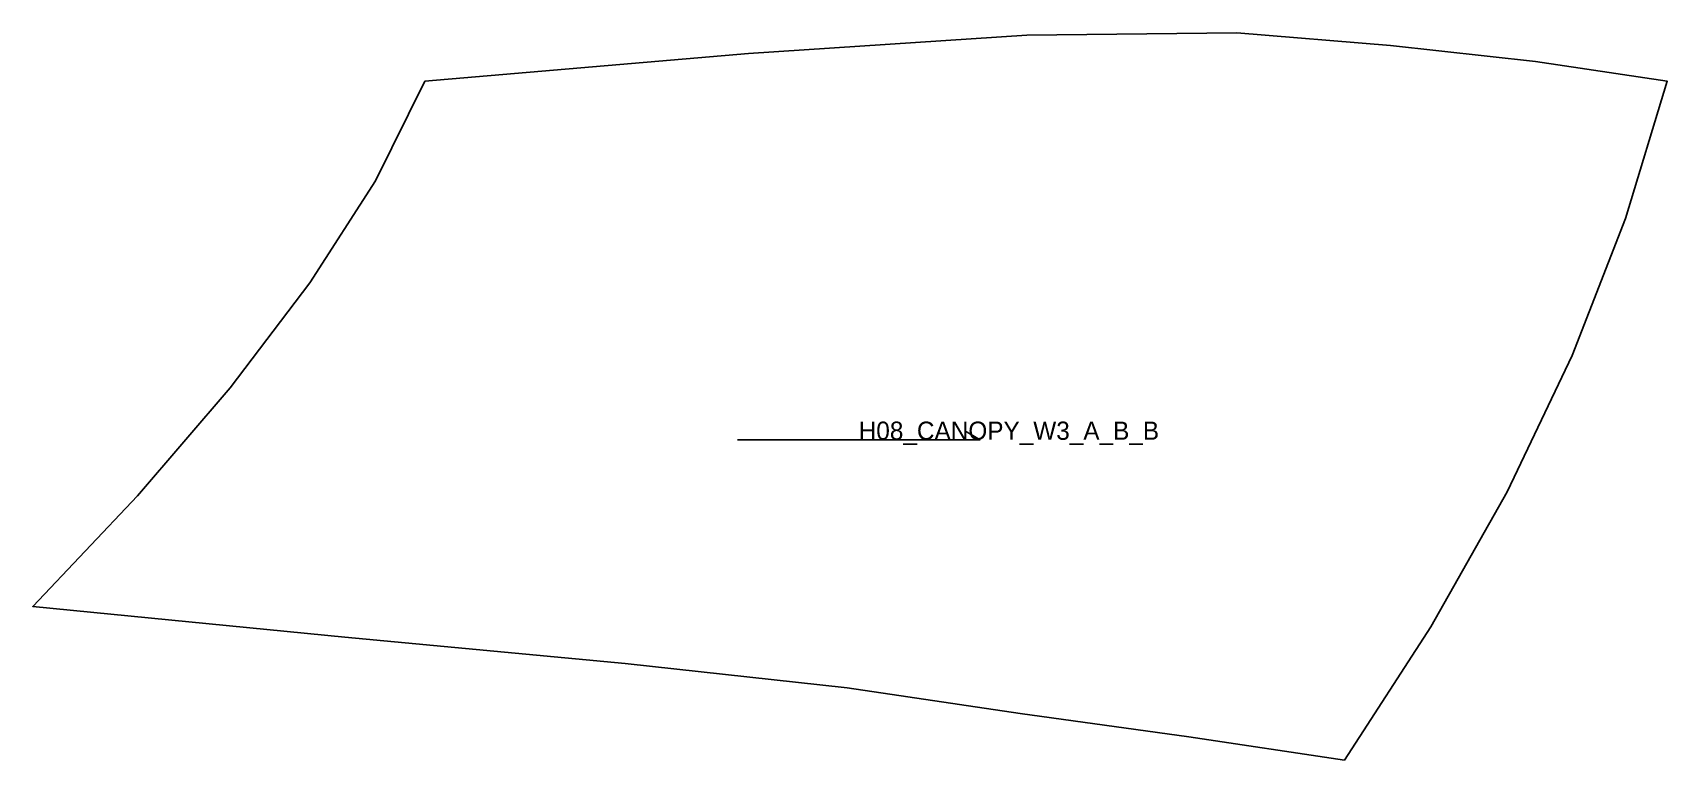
# Model space of a CAD drawing. Header units: millimetres. Extents: x -129 to 409, y -224 to 16.
import ezdxf

# ---------------------------------------------------------------- set-up
doc = ezdxf.new("R2010")
doc.units = ezdxf.units.MM
for name, color, linetype in [('CUT', 1, 'Continuous'), ('GRAIN', 3, 'Continuous'), ('LABEL', 7, 'Continuous'), ('SEW', 5, 'Continuous')]:
    doc.layers.add(name, color=color, linetype=linetype)

msp = doc.modelspace()

# ---------------------------------------------------------------- linework, layer by layer
at = {"layer": 'CUT'}
msp.add_lwpolyline([(0, 0), (106.71, 9.21), (198.47, 15.23), (267.6, 16.01), (318.3, 11.84), (366.01, 6.51), (409.5, 0), (395.71, -45.27), (378.09, -90.43), (356.69, -135.33), (331.58, -179.8), (303.06, -223.81), (251.78, -216.04), (196.2, -208.33), (139.26, -199.93), (66.04, -191.92), (-26.35, -183.2), (-129.2, -173.11), (-94.66, -136.61), (-64.11, -101.02), (-37.85, -66.4), (-16.24, -32.78), (0, 0)], close=True, dxfattribs=at)
at = {"layer": 'GRAIN'}
for p, q in [((103.02, -118.17), (183.02, -118.17)), ((183.02, -118.17), (178.02, -115.17))]:
    msp.add_line(p, q, dxfattribs=at)
at = {"layer": 'SEW'}
msp.add_lwpolyline([(0, 0), (106.71, 9.21), (198.47, 15.23), (267.6, 16.01), (318.3, 11.84), (366.01, 6.51), (409.5, 0), (395.71, -45.27), (378.09, -90.43), (356.69, -135.33), (331.58, -179.8), (303.06, -223.81), (251.78, -216.04), (196.2, -208.33), (139.26, -199.93), (66.04, -191.92), (-26.35, -183.2), (-129.2, -173.11), (-94.66, -136.61), (-64.11, -101.02), (-37.85, -66.4), (-16.24, -32.78)], close=True, dxfattribs=at)

# ---------------------------------------------------------------- texts
at = {"layer": 'LABEL'}
msp.add_text('H08_CANOPY_W3_A_B_B', height=6, dxfattribs=at).set_placement((143.02, -118.17))

doc.saveas('drawing.dxf')
